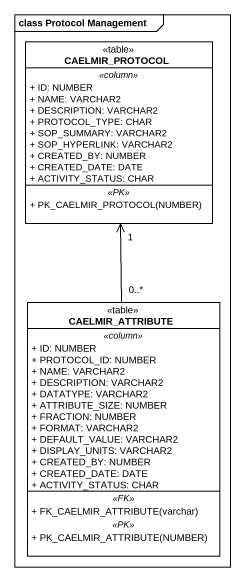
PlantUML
@startuml
mainframe class Protocol Management
hide circle
hide empty members
skinparam classAttributeIconSize 0
class CAELMIR_PROTOCOL <<table>> {
  .. <<column>> ..
  + ID: NUMBER
  + NAME: VARCHAR2
  + DESCRIPTION: VARCHAR2
  + PROTOCOL_TYPE: CHAR
  + SOP_SUMMARY: VARCHAR2
  + SOP_HYPERLINK: VARCHAR2
  + CREATED_BY: NUMBER
  + CREATED_DATE: DATE
  + ACTIVITY_STATUS: CHAR
  .. <<PK>> ..
  + PK_CAELMIR_PROTOCOL(NUMBER)
}
class CAELMIR_ATTRIBUTE <<table>> {
  .. <<column>> ..
  + ID: NUMBER
  + PROTOCOL_ID: NUMBER
  + NAME: VARCHAR2
  + DESCRIPTION: VARCHAR2
  + DATATYPE: VARCHAR2
  + ATTRIBUTE_SIZE: NUMBER
  + FRACTION: NUMBER
  + FORMAT: VARCHAR2
  + DEFAULT_VALUE: VARCHAR2
  + DISPLAY_UNITS: VARCHAR2
  + CREATED_BY: NUMBER
  + CREATED_DATE: DATE
  + ACTIVITY_STATUS: CHAR
  .. <<FK>> ..
  + FK_CAELMIR_ATTRIBUTE(varchar)
  .. <<PK>> ..
  + PK_CAELMIR_ATTRIBUTE(NUMBER)
}
CAELMIR_ATTRIBUTE "0..*" -up-> "1" CAELMIR_PROTOCOL
@enduml
